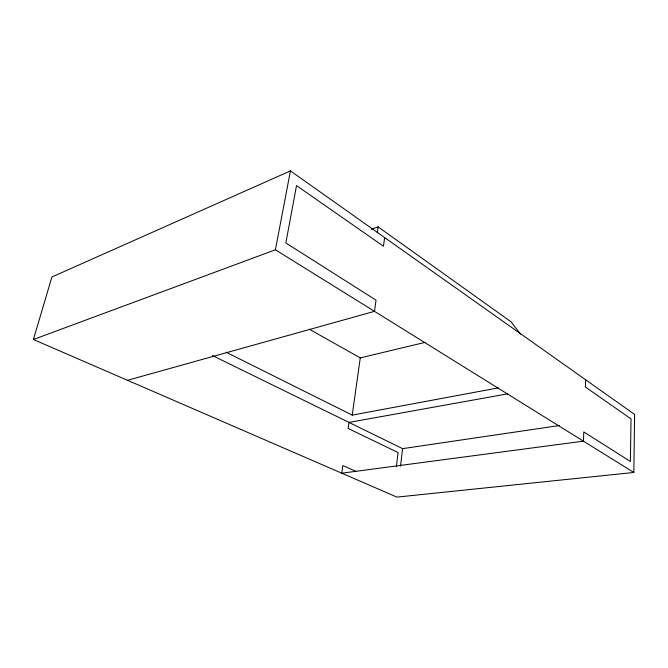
<?xml version="1.0" encoding="UTF-8"?>
<svg xmlns="http://www.w3.org/2000/svg" width="668" height="668" viewBox="0 0 668 668"><rect width="100%" height="100%" fill="white"/><g stroke="black" fill="none" stroke-linecap="round" stroke-linejoin="round"><path stroke-width="1" d="M633.832 472.46L634.6 414.427L290.43 170.891L51.904 276.986L33.4 339.503L396.934 497.109L633.832 472.46L275.408 249.79L33.4 339.503M585.652 379.8L585.393 387.048L631.026 418.869L630.392 461.479L583.782 431.912L583.448 441.156L341.765 473.186L342.843 465.571L356.069 471.416M400.549 466.172L402.587 448.645L212.324 355.51M396.374 466.765L398.061 452.545L348.128 428.43L348.988 422.41L507.789 393.811M384.651 237.566L383.465 246.225L296.517 185.587L285.854 242.96L376.042 300.157L374.498 311.346L127.513 380.301M498.537 387.841L352.236 415.12L360.252 357.881L425.032 342.392M377.245 232.94L378.13 226.895L511.078 321.826L520.497 334.117M275.408 249.79L290.43 170.891M371.291 229.333L378.13 226.895M402.587 448.645L559.325 425.533M226.16 352.236L352.236 415.12M309.326 329.207L360.252 357.881"/></g></svg>
